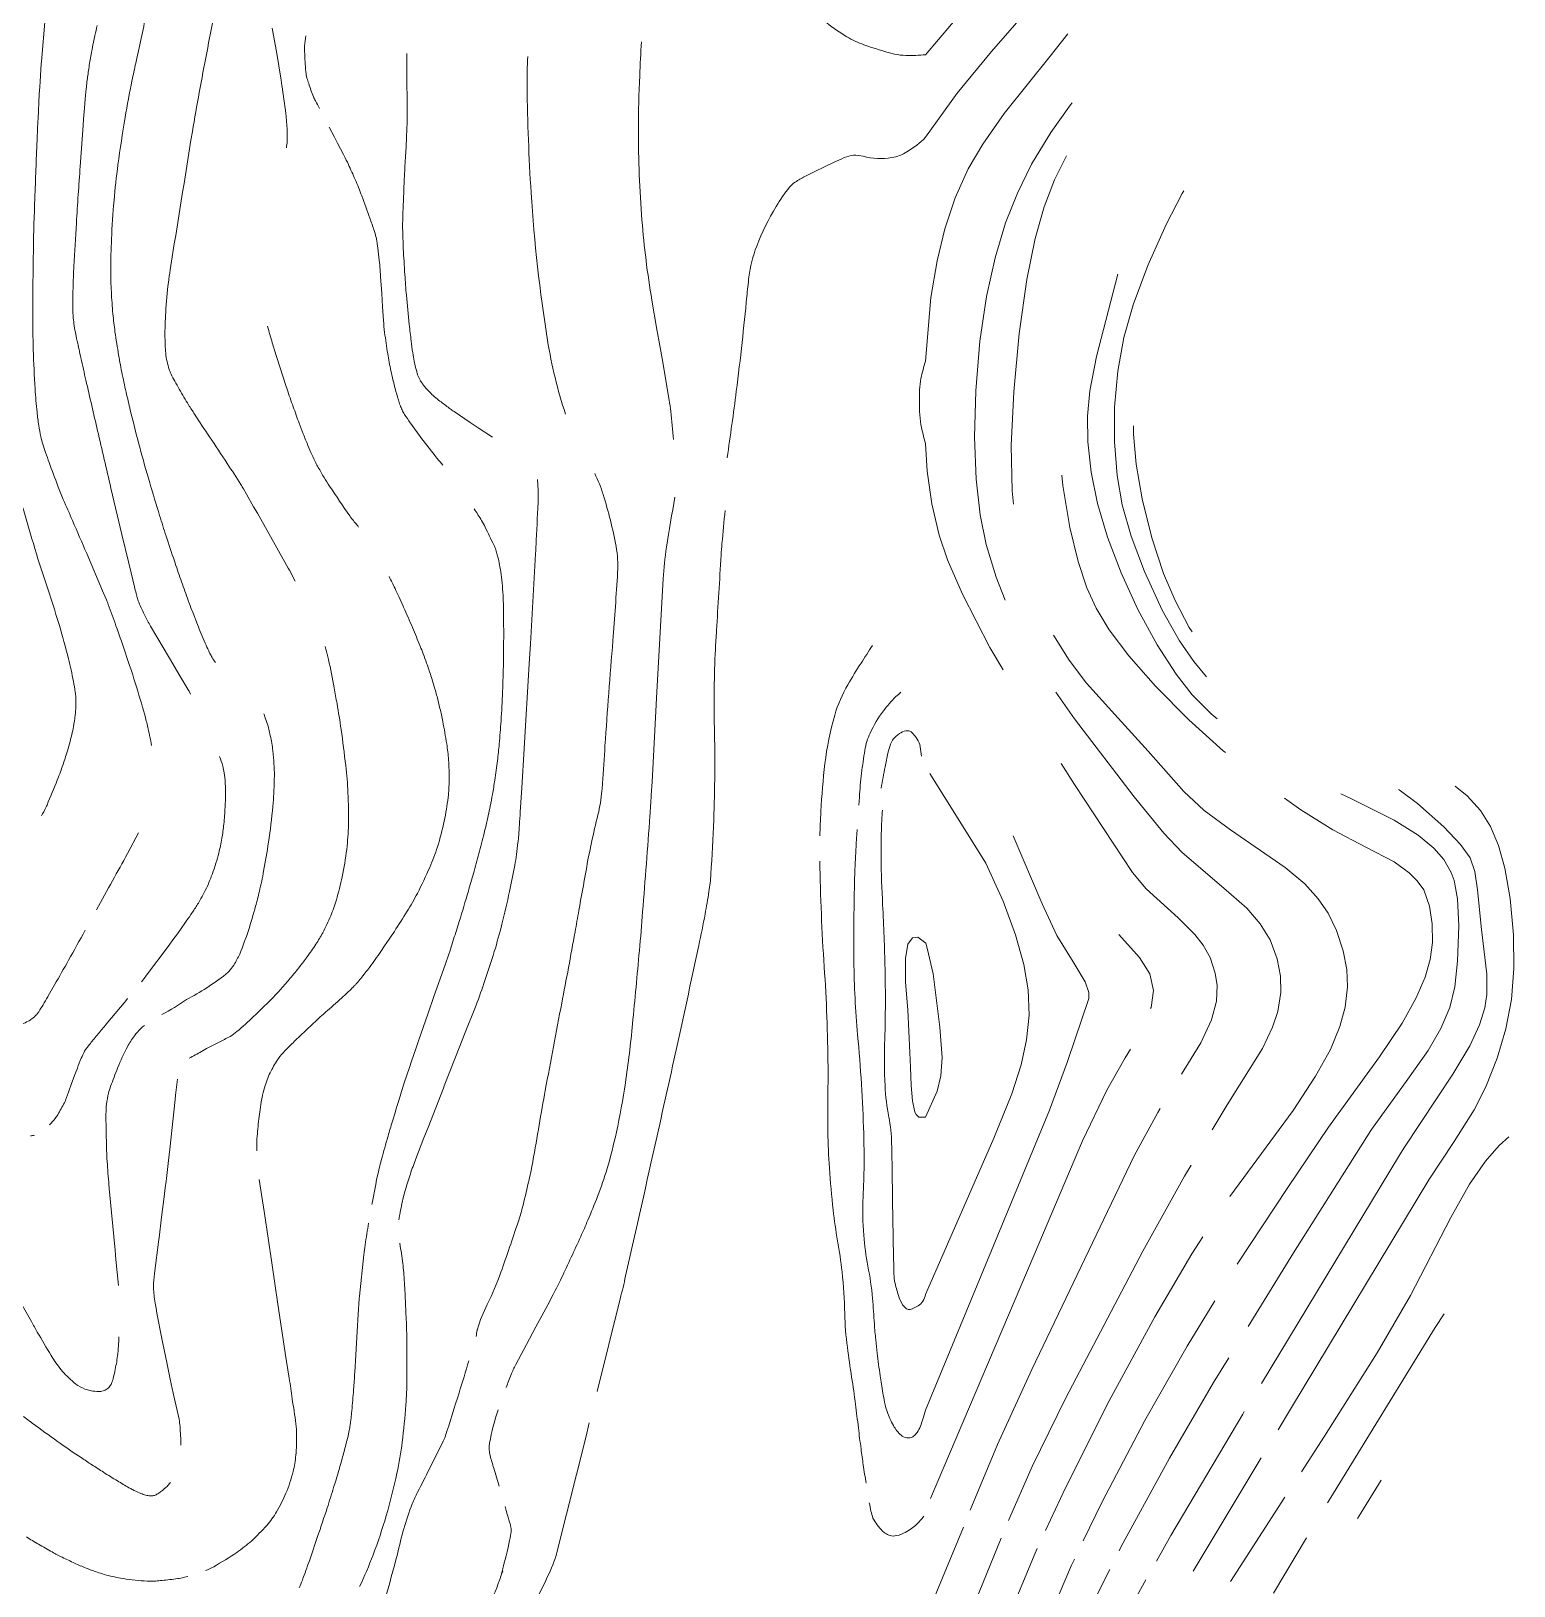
# Model space of a CAD drawing. Header units: inches. Extents: x 115425 to 116786, y 150085 to 152399.
# Drawn here: x 115936.3 to 116041.9, y 151342.6 to 151453.3 of the extents above; entities that cross this region are included whole.
import ezdxf

# ---------------------------------------------------------------- set-up
doc = ezdxf.new("R2010")
doc.units = ezdxf.units.IN
doc.header["$MEASUREMENT"] = 0
doc.layers.add('Contour', color=7, linetype='Continuous', lineweight=0, true_color=0xbed2ff)

msp = doc.modelspace()

# ---------------------------------------------------------------- linework, layer by layer
at = {"layer": 'Contour'}
for p, q in [((116023.91, 151357), (116033.75, 151373.25)), ((116019.06, 151343.62), (116023.89, 151351.69)), ((116025.58, 151348.89), (116021.7, 151342.89)), ((116000, 151340.23), (116002.69, 151346.76)), ((116000, 151332.84), (116005.39, 151345.97)), ((116024.76, 151342.05), (116027.12, 151346))]:
    msp.add_line(p, q, dxfattribs=at)
for points in [[(116000, 151451.63), (116003.69, 151456.02), (116006.28, 151458.66), (116008.95, 151461.35)], [(116000, 151445.75), (116002.24, 151448.89), (116004.68, 151451.85), (116009.78, 151457.71)], [(116000, 151429.8), (116000.37, 151434.33), (116000.81, 151436.96), (116001.37, 151439.23), (116002.11, 151441.44), (116003.03, 151443.5), (116004.07, 151445.27), (116005.6, 151447.45), (116008.87, 151451.53), (116010.12, 151453.11)], [(116005.67, 151412.77), (116005.02, 151414.41), (116004.32, 151416.74), (116003.89, 151418.86), (116003.59, 151421.4), (116003.48, 151424.39), (116003.57, 151427.68), (116003.87, 151431.24), (116004.34, 151434.42), (116004.94, 151437.17), (116005.68, 151439.65), (116006.53, 151441.77), (116007.55, 151443.83), (116008.91, 151446.1), (116010.32, 151448.07), (116010.43, 151448.2)], [(116010.02, 151444.43), (116009.18, 151442.72), (116008.45, 151440.8), (116007.81, 151438.55), (116007.21, 151435.61), (116006.66, 151431.78), (116006.27, 151427.63), (116006.1, 151423.8), (116006.16, 151420.58), (116006.25, 151419.63)], [(116018.39, 151441.93), (116018.27, 151441.75), (116017.12, 151439.54), (116015.82, 151436.62), (116014.78, 151433.82), (116014.11, 151431.5), (116013.69, 151429.1), (116013.46, 151426.52), (116013.45, 151424.05), (116013.63, 151421.66), (116014, 151419.56), (116014.64, 151417.34), (116015.59, 151414.83), (116016.85, 151412.08), (116018.08, 151409.89), (116019.09, 151408.41), (116020, 151407.33)], [(116013.69, 151436), (116012.17, 151430.14), (116011.7, 151427.7), (116011.53, 151425.89), (116011.55, 151424.06), (116011.79, 151421.9), (116012.24, 151419.67), (116012.95, 151417.27), (116013.92, 151414.73), (116015.12, 151412.12), (116016.48, 151409.6), (116017.83, 151407.5), (116018.98, 151406.05), (116020.34, 151404.68), (116020.75, 151404.34)], [(116014.79, 151425.2), (116014.79, 151424.6), (116014.99, 151422.46), (116015.43, 151419.99), (116016.11, 151417.23), (116016.94, 151414.68), (116017.76, 151412.76), (116018.77, 151410.84), (116018.98, 151410.53)], [(116005.51, 151407.82), (116004.58, 151409.42), (116002.63, 151413.22), (116001.56, 151415.66), (116000.97, 151417.41), (116000.44, 151419.65), (116000.11, 151421.96), (116000, 151423.94)], [(116009.7, 151421.69), (116009.78, 151420.96), (116010.27, 151417.96), (116010.85, 151415.54), (116011.48, 151413.67), (116012.15, 151412.22), (116013.08, 151410.67), (116014.48, 151408.81), (116016.37, 151406.66), (116018.75, 151404.26), (116021.19, 151402.06), (116021.36, 151401.93)], [(116009.1, 151410.28), (116010.21, 151408.5), (116011.45, 151406.87), (116013.47, 151404.65), (116015.84, 151402.03), (116018.39, 151399.16), (116019.83, 151397.81), (116021.7, 151396.42), (116025.6, 151393.75), (116026.99, 151392.57), (116027.95, 151391.52), (116028.66, 151390.48), (116029.26, 151389.26), (116029.74, 151387.8), (116029.99, 151386.48), (116030.04, 151385.24), (116029.88, 151383.8), (116029.5, 151382.42), (116028.82, 151380.77), (116027.77, 151378.87), (116026.16, 151376.44), (116021.65, 151370.32)], [(116020.41, 151375.06), (116021.47, 151376.84), (116023.98, 151380.86), (116024.71, 151382.36), (116025.09, 151383.49), (116025.3, 151384.84), (116025.26, 151386), (116025.03, 151387.24), (116024.53, 151388.58), (116023.83, 151389.74), (116022.86, 151390.84), (116021.24, 151392.28), (116018.26, 151394.82), (116016.96, 151396.18), (116014.84, 151398.77), (116010.59, 151404.33), (116009.26, 151406.24)], [(116018.22, 151379.03), (116019.59, 151381.26), (116020.35, 151382.88), (116020.71, 151384.21), (116020.75, 151385.33), (116020.61, 151386.22), (116020.26, 151387.32), (116019.75, 151388.22), (116019.16, 151388.97), (116017.98, 151390.15), (116015.7, 151392.21), (116014.74, 151393.38), (116010.61, 151399.66), (116009.65, 151401.16)], [(116000.29, 151400.43), (116004.29, 151394.05), (116005.52, 151391.34), (116006.41, 151388.94), (116006.99, 151386.83), (116007.29, 151385.02), (116007.38, 151383.22), (116007.19, 151381.46), (116006.8, 151379.69), (116006.13, 151377.61), (116004.85, 151374.46), (116000, 151363.32)], [(116025.56, 151398.68), (116026.71, 151397.85), (116029, 151396.42), (116031.35, 151395.2), (116033.36, 151394.14), (116034.44, 151393.37), (116035, 151392.8), (116035.47, 151392.14), (116035.88, 151390.99), (116036.07, 151389.73), (116036.09, 151388.4), (116035.92, 151387.2), (116035.56, 151385.94), (116034.91, 151384.42), (116033.92, 151382.66), (116032.31, 151380.25), (116028.68, 151375.25)], [(116029.57, 151398.99), (116030.33, 151398.62), (116033.35, 151397.12), (116035.07, 151396.05), (116036.18, 151395.12), (116036.89, 151394.31), (116037.43, 151393.39), (116037.63, 151392.81), (116037.86, 151391.5), (116037.96, 151389.59), (116037.88, 151387.08), (116037.67, 151385.25), (116037.32, 151383.78), (116036.69, 151382.28), (116035.78, 151380.7), (116034.22, 151378.5), (116031.86, 151375.25), (116031.71, 151375.01)], [(116033.68, 151399.29), (116033.71, 151399.28), (116035.03, 151398.3), (116036.9, 151396.63), (116038.09, 151395.39), (116038.77, 151394.44), (116039.11, 151393.46), (116039.3, 151392.14), (116039.59, 151389.33), (116039.97, 151386.15), (116039.95, 151384.7), (116039.81, 151383.74), (116039.43, 151382.53), (116038.74, 151381.05), (116037.54, 151379.03), (116034.06, 151373.76), (116033.75, 151373.25)], [(116037.71, 151399.54), (116038.55, 151398.85), (116039.51, 151397.8), (116040.21, 151396.67), (116040.78, 151395.3), (116041.24, 151393.7), (116041.62, 151391.53), (116041.86, 151388.95), (116041.89, 151386.54), (116041.72, 151384.33), (116041.31, 151382.24), (116040.7, 151380.15), (116039.9, 151378.13), (116039.06, 151376.48), (116037.64, 151374.22), (116035.82, 151371.49)], [(116000, 151355.08), (116008.82, 151376.45), (116010.11, 151379.93), (116011.62, 151384.42), (116011.63, 151384.83), (116011.36, 151385.59), (116010.5, 151387.03), (116009.35, 151388.89), (116008.29, 151391.15), (116006.24, 151396)], [(116000.01, 151388.36), (115999.44, 151388.78), (115999.07, 151388.72), (115998.73, 151388.27), (115998.56, 151387.26), (115998.56, 151385.58), (115998.73, 151383.6), (115998.88, 151380.57), (115998.92, 151379.53), (115998.97, 151378.22), (115999.06, 151377.13), (115999.24, 151376.32), (115999.33, 151376.14), (115999.52, 151375.95), (116000, 151375.97)], [(116016.02, 151383.69), (116016.06, 151383.78), (116016.23, 151384.97), (116015.96, 151386.16), (116015.23, 151387.32), (116013.75, 151388.97)], [(116000, 151375.97), (116000.83, 151377.81), (116001.08, 151378.9), (116001.17, 151380.22), (116001.02, 151382.36), (116000.54, 151386.17), (116000.12, 151387.99), (116000.01, 151388.36)], [(116000.35, 151348.81), (116007.72, 151366.15), (116011.18, 151374.27), (116012.91, 151377.88), (116014.21, 151380.19), (116014.58, 151380.81)], [(116003.18, 151347.97), (116005.11, 151352.64), (116007.56, 151357.99), (116014.86, 151373.21), (116016.53, 151376.28), (116016.7, 151376.57)], [(116022.19, 151365.48), (116025.8, 151370.96), (116028.68, 151375.25)], [(116022.96, 151361.04), (116026.2, 151366.29), (116031.71, 151375.01)], [(116041.53, 151374.55), (116040.83, 151373.94), (116039.86, 151372.83), (116038.73, 151371.19), (116037.4, 151368.82), (116034.53, 151363.26), (116032.15, 151359.18), (116028.4, 151353.24), (116026.76, 151350.71)], [(116005.89, 151347.24), (116007.59, 151351.08), (116009.96, 151355.93), (116015.46, 151366.41), (116018.43, 151371.75), (116018.9, 151372.53)], [(116025.1, 151353.7), (116025.98, 151355.17), (116035.82, 151371.49)], [(116019.73, 151367.44), (116018.95, 151366.23), (116016.33, 151361.74), (116013.08, 151355.75), (116009.95, 151349.55), (116008.54, 151346.51)], [(116011.21, 151345.78), (116012.56, 151348.57), (116015.62, 151354.36), (116018.62, 151359.65), (116020.59, 151362.87)], [(116028.61, 151348.49), (116028.85, 151348.88), (116036.29, 151360.98), (116036.93, 151361.96)], [(116013.78, 151345.07), (116013.93, 151345.38), (116017.36, 151351.66), (116020.5, 151357.05), (116021.58, 151358.81)], [(116016.43, 151344.34), (116017.45, 151346.17), (116022.58, 151354.8), (116022.69, 151354.99)], [(116030.76, 151347.37), (116030.98, 151347.75), (116032.44, 151350.11)], [(115970.06, 151348.22), (115970.14, 151347.94), (115970.21, 151347.68), (115970.28, 151347.46), (115970.33, 151347.27), (115970.37, 151347.12), (115970.41, 151347), (115970.43, 151346.91), (115970.45, 151346.86), (115970.45, 151346.82), (115970.46, 151346.78), (115970.47, 151346.74), (115970.48, 151346.69), (115970.48, 151346.64), (115970.48, 151346.59), (115970.49, 151346.54), (115970.49, 151346.48), (115970.49, 151346.41), (115970.47, 151346.31), (115970.45, 151346.17), (115970.42, 151346), (115970.38, 151345.8), (115970.33, 151345.57), (115970.27, 151345.31), (115970.2, 151345.01), (115970.13, 151344.72), (115970.06, 151344.45), (115970, 151344.21), (115969.95, 151344), (115969.9, 151343.81), (115969.86, 151343.66), (115969.82, 151343.53), (115969.79, 151343.43)], [(116007.95, 151345.24), (116007.72, 151344.75), (116006.05, 151340.67), (116003.81, 151334.57), (116000, 151324.43)], [(116000, 151317.55), (116002.41, 151323.58), (116008.7, 151340.09), (116010.38, 151344.06), (116010.59, 151344.48)], [(116000, 151311.94), (116002.37, 151317.52), (116006.9, 151329.18), (116010.08, 151337.24), (116011.77, 151341.07), (116013.12, 151343.75)], [(116000, 151306.32), (116002.43, 151311.91), (116006.7, 151322.6), (116011.05, 151333.42), (116012.99, 151337.8), (116014.94, 151341.67), (116015.68, 151343.01)]]:
    msp.add_lwpolyline(points, dxfattribs=at)
for points in [[(116000, 151451.63, -0.030454), (115998.6, 151451.58, -0.052871), (115997.79, 151451.68, -0.02777), (115995.61, 151452.34, -0.047315), (115994.39, 151452.91, -0.034755), (115992.97, 151453.89, -0.045768), (115991.75, 151455.14)], [(115944.89, 151402.44, 0.009036), (115944.64, 151403.61, 0.011734), (115944.42, 151404.51), (115944.26, 151405.09), (115944.24, 151405.15, 0.009713), (115943.54, 151407.46, 0.006323), (115942.35, 151410.96, 0.002417), (115941.8, 151412.48, 0.010986), (115941.67, 151412.81), (115941.4, 151413.44), (115940.27, 151416.1, 0.001146), (115939.25, 151418.45, -0.001788), (115938.6, 151419.96, -0.008236), (115938.22, 151420.9, -0.004613), (115937.59, 151422.59, -0.006546), (115937.34, 151423.29, -0.007502), (115937.14, 151423.9, -0.019451), (115937, 151424.43, -0.013203), (115936.85, 151425.23, -0.016344), (115936.73, 151426.17, -0.00932), (115936.59, 151427.83, -0.007933), (115936.46, 151430.6, -0.008135), (115936.43, 151433.3, -0.003899), (115936.47, 151437.79, -0.004859), (115936.57, 151441.38, -0.000733), (115936.73, 151445.52, -0.001955), (115936.8, 151447.07), (115936.89, 151448.83), (115936.92, 151449.35), (115936.94, 151449.72), (115937.03, 151450.98), (115937.04, 151451.14), (115937.3, 151454.23, -0.010099)], [(115944.51, 151454.52, 0.000624), (115943.76, 151451.04, 0.001724), (115943.49, 151449.78, 0.009954), (115943, 151447.17, 0.007728), (115942.49, 151443.79, 0.011984), (115942.21, 151441.24, 0.0112), (115942.03, 151438.51, 0.009539), (115941.98, 151436.28, 0.013807), (115942.02, 151434.74, 0.00988), (115942.13, 151433.17, 0.012294), (115942.28, 151431.9, 0.007267), (115942.54, 151430.23, 0.008704), (115942.8, 151428.85, 0.004203), (115943.11, 151427.43, 0.004689), (115943.41, 151426.15, 0.005874), (115944.04, 151423.67, 0.005761), (115944.75, 151421.15, 0.002872), (115945.46, 151418.8, 0.004654), (115945.92, 151417.35, 0.002209), (115946.51, 151415.58, 0.002944), (115946.96, 151414.26, 0.002039), (115947.44, 151412.92, 0.003986), (115947.69, 151412.24), (115947.84, 151411.86), (115948.15, 151411.05, 0.005325), (115948.7, 151409.72, 0.012709), (115948.95, 151409.17), (115948.96, 151409.16), (115949.04, 151408.99, 0.016409), (115949.2, 151408.7, 0.013155), (115949.43, 151408.34)], [(115949.36, 151454.58, 0.002998), (115948.28, 151448.95, 0.006082), (115947.79, 151446.16, 0.000728), (115946.21, 151436.3, 0.007956), (115946.08, 151435.4, 0.015613), (115945.89, 151433.3, 0.018113), (115945.84, 151431.49, 0.019164), (115945.89, 151430.38, 0.034562), (115945.99, 151429.77, 0.022519), (115946.14, 151429.22, 0.034795), (115946.27, 151428.88, 0.010506), (115946.54, 151428.37, 0.009444), (115946.86, 151427.8, 0.003505), (115947.52, 151426.69, 0.005668), (115947.95, 151426.02, 0.007648), (115949.01, 151424.42, -0.00644), (115950.27, 151422.52, -0.001791), (115951.24, 151421.02, -0.00869), (115951.43, 151420.7), (115951.65, 151420.33), (115952.15, 151419.44), (115952.42, 151418.98), (115954.62, 151415.05), (115954.62, 151415.05), (115954.7, 151414.91), (115955.12, 151414.13)], [(115941.01, 151453.7, 0.005321), (115940.85, 151453.01, 0.007187), (115940.58, 151451.65, 0.009661), (115940.41, 151450.63, 0.004295), (115940.28, 151449.69, 0.008106), (115940.23, 151449.19), (115940.16, 151448.48), (115940.13, 151448.13), (115940.09, 151447.57), (115940.04, 151447.05), (115940.01, 151446.58), (115939.8, 151443.68, 0.002187), (115939.53, 151439.63, 0.002887), (115939.35, 151436.55, 0.005743), (115939.3, 151435.27, 0.005899), (115939.28, 151434.02, 0.007488), (115939.28, 151433.4, 0.011922), (115939.3, 151433.01, 0.015806), (115939.36, 151432.47, 0.013913), (115939.46, 151431.86), (115939.55, 151431.43), (115939.59, 151431.23, 0.002177), (115939.85, 151430.04, 0.001624), (115940.21, 151428.44, 0.000788), (115941.04, 151424.85, 0.000691), (115941.99, 151420.77), (115942.77, 151417.47), (115943.26, 151415.42), (115943.42, 151414.74), (115943.66, 151413.73, 0.005693), (115943.79, 151413.25, 0.007267), (115943.89, 151412.89, 0.017694), (115943.94, 151412.73, 0.008184), (115944.07, 151412.41, 0.01792), (115944.4, 151411.69, 0.016606), (115944.81, 151410.93), (115945.26, 151410.17), (115946.16, 151408.65), (115946.9, 151407.4), (115947.54, 151406.32), (115947.55, 151406.3), (115947.66, 151406.09)], [(115954.48, 151445, 0.01845), (115954.54, 151445.47, 0.027409), (115954.55, 151445.79), (115954.54, 151446.15), (115954.54, 151446.24, 0.016313), (115954.44, 151447.43, 0.009679), (115954.16, 151449.44), (115954.1, 151449.81), (115953.77, 151451.85), (115953.68, 151452.36), (115953.47, 151453.53)], [(115955.87, 151452.98, 0.016041), (115955.78, 151452.24, 0.030629), (115955.78, 151451.85, 0.012473), (115955.87, 151450.42, 0.038173), (115955.95, 151449.96, 0.023044), (115956.07, 151449.57, 0.009486), (115956.41, 151448.63, 0.025832), (115956.55, 151448.34, 0.014019), (115956.84, 151447.81)], [(115969.15, 151424.4), (115968.15, 151425.05), (115967.58, 151425.44), (115966.44, 151426.21), (115966.34, 151426.27, -0.011687), (115966.08, 151426.46, -0.004605), (115965.42, 151426.96, -0.027675), (115964.67, 151427.61, -0.040962), (115964.23, 151428.12, -0.011695), (115964.08, 151428.33, -0.022786), (115964.01, 151428.44, -0.016406), (115963.91, 151428.65, -0.018991), (115963.83, 151428.83, -0.016354), (115963.76, 151429.06, -0.013713), (115963.68, 151429.35, -0.012333), (115963.58, 151429.81, -0.01006), (115963.48, 151430.39, -0.006124), (115963.37, 151431.24, -0.004453), (115963.23, 151432.41, -0.003806), (115963.03, 151434.5, -0.005442), (115962.92, 151435.96, -0.002486), (115962.86, 151436.93, -0.002787), (115962.81, 151437.8, -0.004474), (115962.77, 151438.96, -0.009416), (115962.76, 151439.52, -0.004279), (115962.77, 151440.1, -0.003607), (115962.8, 151440.8), (115962.84, 151441.91), (115962.88, 151442.79, -0.002012), (115962.96, 151444.28, 0.002173), (115963.04, 151445.67), (115963.07, 151446.43), (115963.08, 151446.7), (115963.08, 151446.95), (115963.08, 151447.45), (115963.08, 151447.86), (115963.07, 151450.24), (115963.07, 151450.63), (115963.07, 151451.72)], [(115979.76, 151452.55, 0.003766), (115979.64, 151450.14, 0.010352), (115979.55, 151446.3, 0.020061), (115979.8, 151439.84, 0.022635), (115980.51, 151434.15), (115980.87, 151432.06), (115981.01, 151431.29), (115981.23, 151429.99), (115981.74, 151427.03, -0.016598), (115981.85, 151426.23, -0.006586), (115982.04, 151424.22)], [(115971.68, 151451.5, 0.020369), (115971.62, 151449.35, 0.012357), (115971.91, 151441.8, 0.023512), (115973.08, 151431.29, 0.040684), (115974.36, 151426.03)], [(115957.53, 151446.47), (115957.91, 151445.75), (115958.12, 151445.34), (115958.55, 151444.52), (115958.59, 151444.44, -0.010981), (115958.9, 151443.81, -0.006575), (115959.38, 151442.74, -0.011166), (115959.85, 151441.58, -0.008208), (115960.43, 151439.99, -0.00372), (115960.73, 151439.11, -0.011331), (115960.82, 151438.81, -0.00772), (115960.89, 151438.54, -0.013125), (115960.92, 151438.38), (115960.95, 151438.19), (115961, 151437.86, -0.006204), (115961.1, 151436.99, -0.008301), (115961.16, 151436.34), (115961.19, 151435.83), (115961.27, 151434.62), (115961.33, 151433.68), (115961.4, 151432.7, 0.015357), (115961.48, 151431.84, 0.008797), (115961.7, 151430.34, 0.011656), (115961.93, 151429.12, 0.011088), (115962.23, 151427.85, 0.008417), (115962.46, 151427.04, 0.017943), (115962.58, 151426.66, 0.014084), (115962.72, 151426.33, 0.030647), (115962.8, 151426.18), (115962.84, 151426.11), (115962.9, 151426.01, 0.010661), (115963.3, 151425.42, 0.005867), (115964.06, 151424.37), (115964.23, 151424.15), (115965.07, 151423.06, 0.009627), (115965.22, 151422.87, 0.003561), (115965.63, 151422.39)], [(116000, 151445.75, -0.061185), (115998.67, 151444.71, -0.090568), (115997.59, 151444.3, -0.114006), (115995.55, 151444.4, 0.174457), (115994.2, 151444.3, 0.003892), (115993.54, 151444, 0.004328), (115992.94, 151443.72, 0.007787), (115991.4, 151442.95, 0.016834), (115990.71, 151442.56, 0.090617), (115990.31, 151442.2, 0.028998), (115989.36, 151440.82, 0.044533), (115987.97, 151438, 0.061378), (115987.42, 151435.78, 0.006513), (115987.27, 151434.41, -0.002738), (115986.93, 151431.13, -0.005509), (115986.52, 151427.66, -0.004038), (115985.87, 151422.93)], [(115959.63, 151417.99, -0.004711), (115959.13, 151418.6, -0.01578), (115958.99, 151418.79, -0.003916), (115957.56, 151420.9, -0.013909), (115957.17, 151421.51, -0.005641), (115956.75, 151422.24, -0.012529), (115956.57, 151422.57, -0.008803), (115956.3, 151423.15, -0.008094), (115956.02, 151423.79, -0.004512), (115955.68, 151424.63, -0.005051), (115955.39, 151425.39, -0.00414), (115954.97, 151426.55, -0.003792), (115954.53, 151427.82), (115954.45, 151428.07), (115953.62, 151430.65, -0.006244), (115953.48, 151431.1, -0.002388), (115953.14, 151432.29)], [(116000, 151429.8, 0.029776), (115999.67, 151428.58, 0.045702), (115999.57, 151427.77, 0.006204), (115999.56, 151427.04, 0.00553), (115999.57, 151426.23, 0.040684), (115999.67, 151425.28, 0.027796), (116000, 151423.94)], [(115962.49, 151368.64), (115962.53, 151368.94), (115962.55, 151369.02, -0.005793), (115962.82, 151370.28, -0.013952), (115962.96, 151370.8, -0.010928), (115963.31, 151371.91, -0.011003), (115963.7, 151372.99), (115964.28, 151374.49), (115964.57, 151375.23), (115965.66, 151378.03), (115965.72, 151378.18), (115965.77, 151378.3), (115966.79, 151380.9), (115967.22, 151381.98), (115967.9, 151383.71, 0.010976), (115968.55, 151385.47, 0.008581), (115969.29, 151387.76, 0.012278), (115969.83, 151389.7, 0.010331), (115970.37, 151392.03, 0.004917), (115970.74, 151393.91, 0.012215), (115970.87, 151394.66, 0.004135), (115970.97, 151395.51, 0.01098), (115971.01, 151395.83), (115971.06, 151396.47), (115971.09, 151396.89), (115971.11, 151397.32), (115971.12, 151397.38), (115971.14, 151397.68), (115971.25, 151399.41), (115971.42, 151402.21), (115971.78, 151408.25), (115971.87, 151409.67), (115972.23, 151416.07, 0.002136), (115972.28, 151417.05, 0.00069), (115972.42, 151420.11, 0.023542), (115972.42, 151420.36, 0.005757), (115972.36, 151421.37)], [(115976.44, 151421.8, -0.038295), (115977.04, 151420.3, -0.029794), (115977.96, 151416.61, -0.061721), (115978.07, 151414.77, -0.004265), (115977.73, 151409.9, 0.002776), (115977.17, 151402.41, 0.000874), (115976.99, 151399.73, -0.004397), (115976.95, 151399.2, -0.040894), (115976.67, 151397.5, 0.01724), (115975.82, 151393.53, 0.000857), (115975.31, 151390.68, -0.001595), (115975.04, 151389.15, -0.002591), (115974.09, 151384.08, 0.002116), (115972.92, 151377.87, 0.003764), (115972.48, 151375.4, -0.003588), (115972.03, 151372.8, -0.009397), (115971.76, 151371.49, -0.006866), (115971.34, 151369.7, -0.018147), (115970.98, 151368.48, -0.00613), (115969.76, 151364.92, -0.028966), (115968.79, 151362.62, 0.03825), (115968.08, 151360.87, 0.037283), (115968.06, 151360.79, 0.006613), (115968, 151360.33)], [(115982.15, 151420.11, 0.008425), (115981.55, 151416.56, 0.024174), (115981.31, 151414.29), (115980.99, 151408.37), (115980.87, 151406.26), (115980.52, 151399.84), (115980.46, 151398.89, -0.004359), (115980.37, 151397.41, -0.000941), (115979.85, 151390.59, -0.002936), (115979.62, 151387.82, -0.001561), (115979.13, 151382.6, -0.013271), (115978.62, 151378.4, -0.015739), (115977.98, 151374.88, -0.018197), (115977.32, 151372.3, -0.022935), (115976.64, 151370.31, -0.005196), (115975.95, 151368.62, -0.00748), (115975.44, 151367.45, -0.004345), (115974.07, 151364.51, -0.010604), (115973.48, 151363.33), (115973.09, 151362.59), (115972.25, 151361.02), (115971.58, 151359.77), (115970.82, 151358.34, 0.029314), (115970.48, 151357.62, 0.003719), (115970.13, 151356.7)], [(115935.68, 151419.49, 0.002885), (115936.47, 151416.81, 0.008791), (115937.37, 151413.95, -0.008657), (115938.3, 151411.04, -0.010166), (115938.97, 151408.61, -0.015477), (115939.32, 151407, -0.009765), (115939.45, 151406.24, -0.021198), (115939.49, 151405.88, -0.01242), (115939.5, 151405.53, -0.014281), (115939.5, 151405.22, -0.011148), (115939.47, 151404.84, -0.010715), (115939.43, 151404.45, -0.011472), (115939.35, 151403.94, -0.009733), (115939.24, 151403.36, -0.009437), (115939.08, 151402.71, -0.009361), (115938.9, 151402.05, -0.00829), (115938.72, 151401.5, -0.004824), (115938.4, 151400.56, -0.009712), (115938.17, 151399.97, -0.003227), (115937.44, 151398.19, -0.018582), (115937.36, 151398.01, -0.005461), (115937.05, 151397.42)], [(115967.86, 151419.28, -0.011272), (115968.38, 151418.45, -0.020049), (115968.64, 151417.97, -0.002911), (115969.25, 151416.72, -0.021532), (115969.33, 151416.55, -0.013639), (115969.45, 151416.19, -0.014406), (115969.55, 151415.85, -0.017159), (115969.66, 151415.31, -0.013315), (115969.77, 151414.61, -0.010804), (115969.86, 151413.8, -0.009485), (115969.92, 151412.88, -0.009104), (115969.95, 151411.53, -0.005391), (115969.95, 151409.25, -0.005666), (115969.88, 151406.24, -0.008258), (115969.77, 151404.19, -0.005746), (115969.64, 151402.54, -0.007876), (115969.51, 151401.35, -0.00579), (115969.32, 151399.96, -0.007876), (115969.16, 151398.95, -0.004251), (115969, 151398.12, -0.005138), (115968.86, 151397.44, -0.006491), (115968.56, 151396.17, -0.005729), (115968.19, 151394.73, -0.0027), (115967.8, 151393.31, -0.003047), (115967.44, 151392.05, -0.002447), (115966.79, 151389.89, -0.004226), (115966.39, 151388.64), (115966.11, 151387.77), (115966.04, 151387.56), (115965.78, 151386.8), (115965.34, 151385.56), (115964.97, 151384.49), (115964.6, 151383.43), (115964.55, 151383.29), (115963.92, 151381.46), (115963.7, 151380.82), (115963.4, 151379.95), (115963.25, 151379.5), (115962.88, 151378.4, 0.003528), (115962.49, 151377.15, 0.00252), (115961.95, 151375.38, 0.002126), (115961.65, 151374.36, 0.002798), (115961.43, 151373.59, 0.00409), (115961.21, 151372.76, 0.005941), (115961.06, 151372.19), (115960.97, 151371.78), (115960.91, 151371.51), (115960.85, 151371.16), (115960.59, 151369.84), (115960.59, 151369.83), (115960.57, 151369.74)], [(115985.72, 151419.17, 0.002339), (115985.5, 151416.82, 0.006555), (115985.44, 151415.98, 0.000694), (115985.11, 151410.61, 0.002787), (115985.03, 151409.27, 0.01815), (115984.96, 151403.7, -0.015385), (115984.91, 151397.13, -0.007072), (115984.71, 151393.27, -0.021636), (115984.57, 151392.02, -0.0084), (115984.3, 151390.42, -0.005991), (115983.85, 151388.19, -0.001224), (115982.35, 151381.27, -0.001275), (115980.88, 151374.64, -0.000445), (115978.64, 151364.65, -0.002713), (115978.26, 151363.02), (115976.61, 151356.43)], [(115952.37, 151373.57), (115952.37, 151373.94), (115952.37, 151374.06, -0.01194), (115952.48, 151375.49, -0.012366), (115952.66, 151376.85, -0.036702), (115952.97, 151378.21, -0.045779), (115953.39, 151379.25, -0.030703), (115953.92, 151380.14, -0.045241), (115954.37, 151380.68, -0.002387), (115955.04, 151381.34, -0.004044), (115955.44, 151381.73), (115956.35, 151382.59), (115956.6, 151382.83, -0.007406), (115957.4, 151383.55, 0.005229), (115958.54, 151384.57, 0.003563), (115959.11, 151385.1, 0.008332), (115959.35, 151385.34, 0.01679), (115959.5, 151385.5, 0.008308), (115959.78, 151385.84, 0.011009), (115960.4, 151386.63, 0.007904), (115961.21, 151387.77), (115961.48, 151388.16), (115961.81, 151388.64, 0.006187), (115962.17, 151389.19, 0.00239), (115963.08, 151390.62, 0.021519), (115963.81, 151391.9, 0.015554), (115964.69, 151393.75, 0.028229), (115965.24, 151395.21, 0.02318), (115965.72, 151397.05, 0.021173), (115966, 151398.73, 0.029351), (115966.07, 151399.95, 0.017973), (115966.03, 151401.4, 0.022715), (115965.9, 151402.54, 0.007852), (115965.62, 151404.14, 0.013367), (115965.42, 151405.07, 0.003001), (115965.21, 151405.91, 0.005954), (115965.09, 151406.34, 0.007608), (115964.77, 151407.4, 0.008983), (115964.47, 151408.3, 0.004269), (115964.22, 151408.96, 0.005222), (115964.01, 151409.51, 0.00502), (115963.46, 151410.84, 0.004587), (115962.83, 151412.28), (115962.8, 151412.35), (115962.48, 151413.05, 0.006902), (115962.22, 151413.62, 0.004536), (115961.8, 151414.46)], [(115957.25, 151409.48, -0.00368), (115957.44, 151408.75, -0.01383), (115957.49, 151408.55, -0.002228), (115957.88, 151406.54, -0.003913), (115958.09, 151405.4, -0.008079), (115958.38, 151403.58, -0.005732), (115958.71, 151401, -0.018281), (115958.87, 151399.06, -0.015759), (115958.9, 151396.79, -0.024641), (115958.78, 151395.03, -0.022118), (115958.46, 151393.08, -0.020346), (115958.04, 151391.43, -0.028601), (115957.64, 151390.3, -0.019301), (115957.07, 151389.09, -0.027189), (115956.59, 151388.28, -0.00936), (115955.95, 151387.36, -0.012201), (115955.43, 151386.68, -0.006794), (115954.76, 151385.85, -0.007348), (115954.11, 151385.11, -0.012147), (115953.4, 151384.35, -0.007274), (115952.15, 151383.13, -0.015867), (115950.96, 151382.05, -0.043522), (115950.48, 151381.71, -0.014805), (115950.07, 151381.5, 0.005348), (115948.93, 151380.91, 0.005898), (115948.43, 151380.63, 0.003459), (115947.57, 151380.15)], [(115996.21, 151409.55, 0.003885), (115995.4, 151408.29, 0.009339), (115994.46, 151406.76, 0.061774), (115993.53, 151404.59, 0.041462), (115992.83, 151401.14, 0.015554), (115992.54, 151397.72, 0.009022), (115992.47, 151395.99)], [(115998.23, 151406.22, 0.010825), (115997.89, 151405.91, 0.041974), (115996.99, 151404.89, 0.048881), (115996.05, 151403.32, 0.069871), (115995.67, 151402.09, 0.011645), (115995.44, 151400.46, 0.011199), (115995.28, 151398.76), (115995.24, 151398.18)], [(115952.87, 151404.68), (115952.9, 151404.63), (115952.98, 151404.41), (115953.18, 151403.81), (115953.34, 151403.14, -0.026017), (115953.52, 151402.05, -0.009348), (115953.6, 151401.11, -0.02652), (115953.62, 151399.94, -0.016501), (115953.52, 151398.09, -0.019156), (115953.2, 151395.54, -0.015542), (115952.86, 151393.49, -0.019846), (115952.56, 151392.04, -0.014252), (115952.29, 151390.98, -0.007353), (115951.78, 151389.25, -0.010261), (115951.17, 151387.58, -0.012468), (115950.74, 151386.79, -0.007609), (115950.39, 151386.34, -0.024647), (115950.17, 151386.14, -0.049197), (115947.37, 151384.34, -0.031808), (115945.62, 151383.27)], [(115999.7, 151401.68), (115999.59, 151402.49, 0.080048), (115999.32, 151403, 0.034376), (115999.03, 151403.34, 0.087906), (115998.88, 151403.44, 0.161812), (115998.58, 151403.47, 0.099652), (115998.13, 151403.28, 0.066575), (115997.7, 151402.89, 0.096949), (115997.5, 151402.53, 0.018566), (115997.32, 151401.88, 0.012714), (115997.11, 151400.91, 0.004916), (115996.83, 151399.4)], [(115949.73, 151401.65, -0.02374), (115949.95, 151400.97, -0.033287), (115950.05, 151400.48), (115950.12, 151399.98), (115950.12, 151399.89, -0.019784), (115950.15, 151399.16, -0.012822), (115950.12, 151398.04, -0.006378), (115950.08, 151397.43, -0.006466), (115950.03, 151396.83, -0.017285), (115949.89, 151395.82, -0.016363), (115949.67, 151394.77, -0.013501), (115949.47, 151394.06, -0.01438), (115949.25, 151393.4, -0.014187), (115948.93, 151392.58, -0.018443), (115948.63, 151391.96, -0.008516), (115948.32, 151391.38, -0.014154), (115948.11, 151391.04, -0.005395), (115947.68, 151390.39, -0.00561), (115947.25, 151389.77), (115946.72, 151389.02), (115946.4, 151388.58), (115946.14, 151388.22), (115944.46, 151385.98), (115944.42, 151385.93), (115944.16, 151385.6)], [(115996.92, 151397.83, 0.009316), (115996.88, 151397.11, 0.012632), (115996.83, 151394.42, 0.01116), (115996.94, 151391.09, -0.008146), (115997.11, 151386.53, -0.013438), (115997.09, 151381.53, 0.020069), (115997.11, 151378.18, 0.035509), (115997.38, 151375.97, -0.041874), (115997.58, 151374.09, -0.002727), (115997.62, 151371.87, 0.001666), (115997.67, 151368.24, 0.000854), (115997.73, 151365.49, 0.00263), (115997.75, 151364.59, 0.050431), (115997.79, 151364.26, 0.016267), (115998.07, 151363.26, 0.060514), (115998.36, 151362.6, 0.112012), (115998.64, 151362.31, 0.210001), (115998.89, 151362.27, 0.083894), (115999.46, 151362.52, 0.10114), (115999.81, 151362.86, 0.098975), (116000, 151363.32)], [(115995.12, 151396.45), (115995.06, 151395.46, 0.004734), (115994.97, 151393.63, 0.007513), (115994.9, 151390.88, 0.005416), (115994.89, 151387.06, 0.020451), (115995.16, 151381.82, -0.015243), (115995.59, 151374.8, -0.020289), (115995.55, 151370.29, 0.033451), (115995.59, 151367.55, 0.026185), (115995.89, 151365.35, -0.024927), (115996.22, 151363.05, -0.00633), (115996.35, 151361.23, 0.010185), (115996.45, 151360.1, 0.004186), (115996.55, 151359.16, 0.002416), (115996.76, 151357.54, 0.008723), (115996.85, 151356.95, 0.004051), (115997.07, 151355.67, 0.047976), (115997.3, 151354.86, 0.037924), (115997.77, 151353.89, 0.097958), (115998.33, 151353.25, 0.185044), (115998.78, 151353.11, 0.042094), (115998.98, 151353.15, 0.072454), (115999.09, 151353.19, 0.062813), (115999.14, 151353.23, 0.011298), (115999.4, 151353.5, 0.068479), (115999.79, 151354.44, -0.017221), (116000, 151355.08)], [(115940.97, 151390.73, 0.001228), (115942.11, 151392.8, 0.001325), (115943.16, 151394.73), (115943.96, 151396.22)], [(115992.47, 151394.2, 0.013438), (115992.78, 151386.66, -0.015461), (115993.05, 151379.54, -0.005044), (115993.03, 151376.62, 0.008573), (115993.04, 151374.9, 0.011953), (115993.15, 151372.35, 0.010089), (115993.42, 151369.35, 0.016705), (115993.73, 151367.15, -0.016596), (115994.05, 151364.94, -0.021698), (115994.24, 151361.97, 0.026807), (115994.43, 151359.57, 0.006658), (115994.73, 151357.44, -0.007345), (115995.01, 151355.5, -0.002454), (115995.21, 151353.84, 0.002718), (115995.4, 151352.33, 0.005569), (115995.56, 151351.2, 0.001595), (115995.76, 151349.88)], [(115933.93, 151382.21, 0.037558), (115934.7, 151382.27, 0.056081), (115935.2, 151382.4, 0.01909), (115936.1, 151382.79, 0.06132), (115936.36, 151382.96, 0.026287), (115936.71, 151383.28, 0.053694), (115936.85, 151383.47, 0.004681), (115937.16, 151383.97, 0.004158), (115937.49, 151384.54), (115937.52, 151384.59), (115937.97, 151385.38, 0.002521), (115938.97, 151387.13, 0.002081), (115940.16, 151389.27)], [(115943.18, 151384.4), (115942.97, 151384.14), (115942.93, 151384.1), (115941.78, 151382.73), (115941.58, 151382.49, 0.002905), (115941, 151381.8, 0.003012), (115940.46, 151381.13), (115940.3, 151380.93), (115940.22, 151380.82), (115940.19, 151380.78), (115940.12, 151380.65, 0.020648), (115939.88, 151380.16, 0.014709), (115939.6, 151379.45), (115939.45, 151379.05), (115939.19, 151378.35), (115938.97, 151377.74), (115938.76, 151377.17, -0.035933), (115938.68, 151376.99, -0.007272), (115938.2, 151376.13, -0.038951), (115938.02, 151375.87, -0.020203), (115937.62, 151375.42)], [(115944.37, 151382.48, 0.050694), (115944.11, 151382.27, 0.030803), (115943.66, 151381.75, 0.043827), (115943.17, 151380.98, 0.023945), (115942.47, 151379.46, 0.009527), (115941.97, 151378.16, 0.026266), (115941.82, 151377.67, 0.013657), (115941.67, 151376.87, 0.023357), (115941.64, 151376.39, 0.017572), (115941.64, 151375.47, 0.009348), (115941.71, 151373.02, 0.007963), (115941.83, 151371.33, 0.011579), (115941.87, 151370.87), (115942.29, 151366.49), (115942.35, 151365.81), (115942.53, 151363.97)], [(115946.74, 151378.67), (115946.59, 151377.52), (115946.56, 151377.22), (115946.18, 151373.67), (115946.09, 151372.87), (115945.95, 151371.59), (115945.93, 151371.41), (115945.86, 151370.92), (115945.79, 151370.29), (115945.6, 151368.83), (115945.42, 151367.37), (115945.4, 151367.25), (115945.1, 151364.83), (115945.04, 151364.36), (115945.02, 151364.14), (115945.01, 151364.09), (115945.02, 151363.83, 0.030039), (115945.14, 151362.72, 0.011375), (115945.68, 151359.84), (115945.97, 151358.48), (115946.22, 151357.3), (115946.43, 151356.3), (115946.84, 151354.44, -0.034717), (115946.91, 151353.93, -0.013516), (115946.97, 151352.6)], [(115936.54, 151374.68, -0.031688), (115936.26, 151374.63, -0.055044)], [(115948.72, 151343.66, 0.006441), (115949.31, 151343.94, 0.01659), (115950.95, 151344.95, 0.008733), (115952.01, 151345.77, 0.008263), (115953.09, 151346.88, 0.036966), (115953.79, 151347.85, 0.031921), (115954.45, 151349.18, 0.044833), (115954.96, 151350.73, 0.036418), (115955.16, 151351.88, 0.032277), (115955.21, 151353.33, 0.045595), (115955.15, 151354.12, 0.019319), (115954.89, 151355.9, 0.035916), (115954.67, 151357.36), (115954.4, 151359.15), (115954.4, 151359.17), (115953.88, 151362.64), (115953.45, 151365.58), (115952.92, 151369.1), (115952.71, 151370.46), (115952.55, 151371.51)], [(115960.34, 151368.42, 0.004591), (115960.09, 151366.86, 0.010321), (115960, 151366.16), (115959.68, 151363.2), (115959.67, 151363.02), (115959.6, 151361.92), (115959.52, 151360.69), (115959.43, 151359.04), (115959.35, 151357.79, -0.004525), (115959.27, 151356.57, -0.003595), (115959.14, 151355.04, -0.003985), (115959.09, 151354.52, -0.005859), (115959.04, 151354.17, -0.011654), (115959, 151353.86, -0.007692), (115958.91, 151353.41, -0.009438), (115958.75, 151352.75, -0.006261), (115958.49, 151351.77, -0.003545), (115958.18, 151350.66, -0.003628), (115957.85, 151349.58, -0.003561), (115957.39, 151348.13, -0.002542), (115956.71, 151346.09, -0.003424), (115956.12, 151344.36, -0.004278), (115955.62, 151342.99, -0.006538), (115955.4, 151342.43, -0.004888)], [(115959.69, 151342.52, 0.022866), (115960.66, 151344.79, 0.019228), (115961.59, 151347.57, 0.016773), (115962.35, 151350.6, 0.023235), (115962.73, 151352.81, 0.011379), (115962.99, 151355.46, 0.017215), (115963.06, 151357.22, 0.004148), (115963.06, 151360.01, 0.007509), (115963.02, 151361.54), (115962.97, 151362.69), (115962.95, 151363.23, 0.005159), (115962.85, 151364.73, 0.01142), (115962.79, 151365.4), (115962.77, 151365.53), (115962.65, 151366.44), (115962.62, 151366.59), (115962.56, 151366.99)], [(115942.56, 151360.32, -0.023074), (115942.46, 151358.97, -0.027425), (115942.26, 151357.84), (115942.15, 151357.35), (115942.14, 151357.3, -0.025239), (115942.08, 151357.11, -0.018748), (115941.97, 151356.87, -0.102505), (115941.86, 151356.72, -0.056706), (115941.58, 151356.52, -0.105304), (115941.27, 151356.43, -0.059114), (115940.69, 151356.45, -0.069176), (115939.97, 151356.67, -0.069887), (115939.34, 151357.07, -0.040406), (115938.45, 151357.97, -0.040516), (115937.73, 151358.99, -0.002045), (115936.75, 151360.65, -0.004538), (115936.33, 151361.4), (115935.58, 151362.74)], [(115967.47, 151358.61, -0.004838), (115966.78, 151356.33, -0.001739), (115965.79, 151353.2, -0.030864), (115965.72, 151353.03), (115965.65, 151352.88), (115964.67, 151350.91, -0.00245), (115963.83, 151349.25, 0.007153), (115963.44, 151348.42, 0.038756), (115962.4, 151344.84, 0.002895), (115961.51, 151341.58, 0.00673), (115961.06, 151339.98, -0.013635), (115960.74, 151339.09, -0.017649), (115959.88, 151337, -0.007414), (115959.65, 151336.5, -0.00818), (115958.72, 151334.54), (115958.28, 151333.76, -0.03275), (115957.29, 151332.34)], [(115946.23, 151349.95, -0.018744), (115946.05, 151349.73, -0.02879), (115945.92, 151349.6, -0.028127), (115945.39, 151349.17, -0.06878), (115945.14, 151349.04, -0.056924), (115944.91, 151348.98, -0.070633), (115944.71, 151348.99, -0.036473), (115944.39, 151349.06, -0.030349), (115944.02, 151349.2, -0.007237), (115943.53, 151349.44, -0.013578), (115943.27, 151349.57, -0.008056), (115942.46, 151350.05, -0.006423), (115941.46, 151350.67, -0.002318), (115940.64, 151351.2, -0.002409), (115939.86, 151351.71, -0.006256), (115938.41, 151352.71, -0.005004), (115936.63, 151353.99, -0.005965), (115935.76, 151354.64, -0.00524)], [(115969.56, 151355.12, 0.035498), (115968.95, 151352.75, 0.113632), (115968.99, 151351.86, 0.007019), (115969.25, 151350.96, -0.002795), (115969.64, 151349.68)], [(115976.05, 151354.19), (115975.82, 151353.25), (115973.75, 151344.96, -0.03688), (115973.45, 151344.08, -0.017503), (115972.64, 151342.31, -0.039828), (115971.2, 151339.91, -0.04636), (115969.63, 151338.1), (115968.42, 151336.95), (115967.22, 151335.8), (115966.61, 151335.22)], [(115995.99, 151348.49, 0.009054), (115996.11, 151347.89, 0.031485), (115996.25, 151347.41, 0.057636), (115996.33, 151347.26, 0.018377), (115996.64, 151346.81, 0.052747), (115997.05, 151346.38, 0.083821), (115997.37, 151346.19, 0.12516), (115997.8, 151346.13, 0.083524), (115998.42, 151346.32, 0.012303), (115998.89, 151346.58, 0.053893), (115999.62, 151347.23), (115999.72, 151347.34), (115999.88, 151347.55)], [(115935.97, 151346.06, 0.006798), (115936.84, 151345.54, 0.006209), (115937.81, 151344.99, 0.009612), (115938.53, 151344.61, 0.008199), (115939.4, 151344.2, 0.012848), (115940.22, 151343.84, 0.013916), (115941, 151343.56, 0.011707), (115941.52, 151343.39, 0.010815), (115942.1, 151343.24, 0.016064), (115942.67, 151343.13, 0.011358), (115943.5, 151343, 0.019121), (115944.36, 151342.93, 0.020122), (115945.18, 151342.92, 0.018098), (115945.63, 151342.96, 0.007208), (115946.75, 151343.09, 0.021921), (115946.97, 151343.13, 0.009205), (115947.47, 151343.25)], [(115969.89, 151343.63, -0.027746), (115968.96, 151341.29, -0.049443), (115968.24, 151340.06, -0.008714), (115966.38, 151337.61), (115966.37, 151337.59)]]:
    msp.add_lwpolyline(points, format="xyb", dxfattribs=at)

doc.saveas('drawing.dxf')
